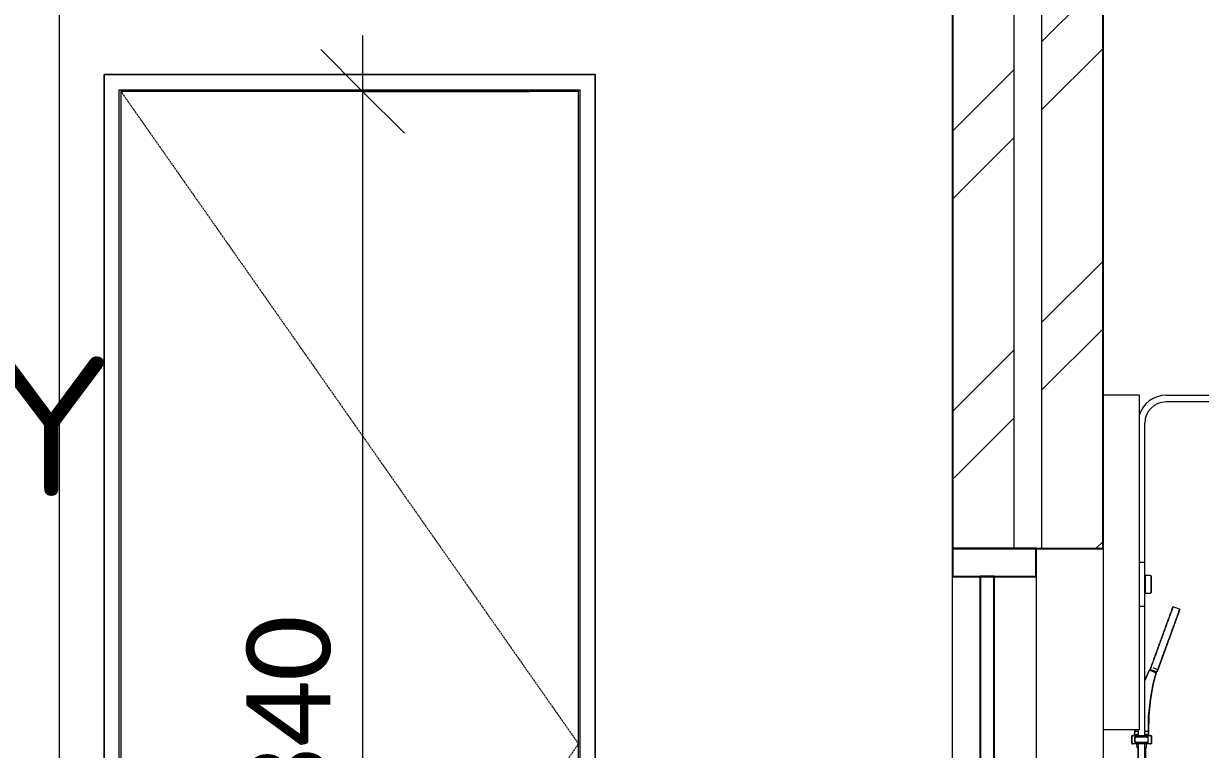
# Model space of a CAD drawing. Header units: millimetres. Extents: x 21069 to 43727, y 26435 to 40228.
# Drawn here: x 37646 to 39755, y 30055 to 31357 of the extents above; entities that cross this region are included whole.
import ezdxf

# ---------------------------------------------------------------- set-up
doc = ezdxf.new("R2010")
doc.units = ezdxf.units.MM
doc.linetypes.add('Dashed - Tight 0_18 Pen', pattern=[3.46, 1.2, -0.53, 1.2, -0.53])
for name, color, linetype, lineweight in [('A-ANNO-DIMS', 211, 'Continuous', 9), ('A-ANNO-DIMS-100', 211, 'Continuous', 9), ('A-DOOR', 31, 'Continuous', 9), ('A-DOOR-FRAM', 31, 'Continuous', 9), ('A-GLAZ', 151, 'Continuous', 9), ('A-WALL', 113, 'Continuous', 9), ('A-WALL-PATT', 111, 'Continuous', 25), ('G-ANNO-TEXT', 231, 'Continuous', 9), ('P-SANR-FIXT', 6, 'Continuous', 9)]:
    doc.layers.add(name, color=color, linetype=linetype, lineweight=lineweight)
doc.styles.add('Calibri', font='calibri.ttf', dxfattribs={"height": 150})
doc.styles.add('ISOCPEUR_2', font='ISOCPEUR.ttf', dxfattribs={"height": 250})
doc.dimstyles.new('1_5mm_Calibri_Orange_2', dxfattribs={"dimscale": 304.8, "dimtxt": 176.602264, "dimasz": 0.492126, "dimexe": 0.328084, "dimexo": 0.0625, "dimgap": 0, "dimtad": 1, "dimdec": 0, "dimzin": 0, "dimdsep": 46, "dimtxsty": 'Calibri', "dimblk1": 'OBLIQUE', "dimblk2": 'OBLIQUE', "dimsah": 1, "dimcen": 0.09, "dimdle": 0.328084, "dimazin": 0, "dimtfac": 1, "dimtdec": 4, "dimtix": 1, "dimtmove": 0, "dimatfit": 3, "dimfxl": 0.984252, "dimfxlon": 1, "dimtvp": 1, "dimtolj": 1, "dimtzin": 0, "dimarcsym": 2})
pattern_1 = [(45, (33535.3, 19353.85), (-251.447, 251.447), []), (45, (33535.3, 19734.85), (-251.447, 251.447), [])]

# ---------------------------------------------------------------- blocks, each defined once
blk = doc.blocks.new('FIXED MOULDING ON AND OFF - A0616-2008254-SECTION B-B')
at = {"layer": 'A-GLAZ', "lineweight": 25}
for p, q in [((39460.4, 30415), (39310.4, 30415)), ((39310.4, 30415), (39310.4, 30365)), ((39460.4, 30365), (39460.4, 30415)), ((39310.4, 30365), (39460.4, 30365)), ((39385.4, 30365), (39360.4, 30365)), ((39360.4, 30365), (39360.4, 29865)), ((39385.4, 29865), (39385.4, 30365)), ((39460.4, 29865), (39310.4, 29865)), ((39310.4, 29865), (39310.4, 29815)), ((39360.4, 29865), (39385.4, 29865)), ((39460.4, 29815), (39460.4, 29865)), ((39310.4, 29815), (39460.4, 29815))]:
    blk.add_line(p, q, dxfattribs=at)
at = {"layer": 'A-GLAZ'}
for p, q in [((39310.4, 29865), (39310.4, 30365)), ((39460.4, 30365), (39460.4, 29865))]:
    blk.add_line(p, q, dxfattribs=at)
blk = doc.blocks.new('Shower_Twin_Phoenix_NXQuil_FaceBased - Chrome _606-6500-00_-1739590-SECTION B-B')
at = {"layer": 'P-SANR-FIXT'}
for p, q in [((39693.4, 30690), (39979.4, 30690)), ((39979.4, 30678), (39693.4, 30678)), ((39655.4, 30391), (39655.4, 30640)), ((39645.4, 30391), (39655.4, 30391)), ((39655.4, 30390), (39645.4, 30390)), ((39654.9, 30391), (39654.9, 30390)), ((39655.4, 30312), (39655.4, 30390)), ((39656.5, 30366.9), (39655.4, 30368)), ((39665.5, 30366.9), (39656.5, 30366.9)), ((39656.5, 30335.1), (39656.5, 30366.9)), ((39655.4, 30334), (39656.5, 30335.1)), ((39656.5, 30335.1), (39665.5, 30335.1)), ((39645.4, 30312), (39655.4, 30312)), ((39655.4, 30311), (39645.4, 30311)), ((39654.9, 30312), (39654.9, 30311)), ((39655.4, 30080), (39655.4, 30311)), ((39717.6, 30306.7), (39706.3, 30310.8)), ((39717.1, 30303.9), (39678, 30196.4)), ((39716.8, 30303), (39678.3, 30197.4)), ((39716.8, 30303), (39714.9, 30297.7)), ((39717.1, 30303.9), (39715.2, 30298.6)), ((39716.8, 30303), (39715.8, 30303.3)), ((39666.9, 30203.6), (39663.5, 30197.6)), ((39680.2, 30202.6), (39678.3, 30197.4)), ((39663.5, 30197.5), (39655.4, 30178.5)), ((39655.4, 30178.5), (39663.5, 30197.5)), ((39663.5, 30197.5), (39655.4, 30178.5)), ((39655.4, 30178.5), (39663.5, 30197.5)), ((39663.5, 30197.6), (39664.4, 30197.2)), ((39663.5, 30197.6), (39664.4, 30197.2)), ((39674.4, 30192.5), (39664.4, 30197.2)), ((39664.4, 30197.1), (39674.4, 30192.6)), ((39665.3, 30198.1), (39676.6, 30194)), ((39670.5, 30201.9), (39677.8, 30198.5)), ((39674.4, 30192.5), (39675.3, 30192.1)), ((39674.4, 30192.5), (39675.3, 30192.1)), ((39675.3, 30192.1), (39678.7, 30198.1)), ((39676.4, 30194), (39675.3, 30192.1)), ((39678.7, 30198.1), (39676.9, 30194.9)), ((39677.4, 30197.7), (39678.3, 30197.4)), ((39678.7, 30198.1), (39677.8, 30198.5)), ((39679.9, 30201.8), (39678, 30196.4)), ((39678.7, 30198.1), (39678.6, 30198.2)), ((39632.8, 30080), (39632, 30079.2)), ((39632, 30079.2), (39632.8, 30080)), ((39632, 30079.2), (39632, 30065.8)), ((39632, 30079.2), (39633.5, 30079.2)), ((39632, 30079.2), (39632, 30065.8)), ((39632, 30065.8), (39632, 30079.2)), ((39633.5, 30080), (39632.8, 30080)), ((39633.5, 30080), (39665.5, 30080)), ((39665.5, 30079.2), (39633.5, 30079.2)), ((39637, 30081.8), (39637, 30081.7)), ((39637, 30081.7), (39643.4, 30081.7)), ((39637.7, 30090), (39637.1, 30084.5)), ((39637.4, 30087.8), (39637.7, 30090)), ((39637.7, 30090), (39637.5, 30087.8)), ((39637.5, 30087.8), (39637.7, 30090)), ((39638.3, 30078), (39637.5, 30077.2)), ((39637.5, 30077.2), (39638.3, 30078)), ((39637.5, 30077.2), (39637.5, 30067.8)), ((39637.5, 30077.2), (39640, 30077.2)), ((39637.5, 30067.8), (39637.5, 30077.2)), ((39638.3, 30087.8), (39643.4, 30087.8)), ((39640, 30078), (39638.3, 30078)), ((39640, 30078), (39638.3, 30078)), ((39639.6, 30080.7), (39642.8, 30080.7)), ((39640, 30078), (39659, 30078)), ((39659, 30077.2), (39640, 30077.2)), ((39642.7, 30081.7), (39640.1, 30081.7)), ((39642.7, 30081.7), (39640.1, 30081.7)), ((39643.4, 30090), (39643.4, 30080)), ((39655.4, 30087.8), (39660.7, 30087.8)), ((39655.4, 30081.7), (39662, 30081.7)), ((39656.1, 30080.7), (39659.3, 30080.7)), ((39658.8, 30081.7), (39656.2, 30081.7)), ((39658.8, 30081.7), (39656.2, 30081.7)), ((39660.7, 30078), (39659, 30078)), ((39660.7, 30078), (39659, 30078)), ((39659, 30077.2), (39661.5, 30077.2)), ((39661.5, 30077.2), (39660.7, 30078)), ((39660.7, 30078), (39661.5, 30077.2)), ((39661.5, 30067.8), (39661.5, 30077.2)), ((39661.5, 30067.8), (39661.5, 30077.2)), ((39662, 30081.7), (39662, 30081.8)), ((39666.2, 30080), (39665.5, 30080)), ((39665.5, 30079.2), (39667, 30079.2)), ((39667, 30079.2), (39666.2, 30080)), ((39666.2, 30080), (39667, 30079.2)), ((39667, 30065.8), (39667, 30079.2)), ((39667, 30065.8), (39667, 30079.2)), ((39667, 30079.2), (39667, 30065.8)), ((39633.5, 30065.8), (39632, 30065.8)), ((39632, 30065.8), (39632.8, 30065)), ((39632.8, 30065), (39632, 30065.8)), ((39632.8, 30065), (39633.5, 30065)), ((39633.5, 30065.8), (39665.5, 30065.8)), ((39665.5, 30065), (39633.5, 30065)), ((39637.5, 30067.8), (39638.3, 30067)), ((39640, 30067.8), (39637.5, 30067.8)), ((39638.3, 30067), (39637.5, 30067.8)), ((39638.3, 30067), (39640, 30067)), ((39638.3, 30067), (39640, 30067)), ((39640, 30067.8), (39659, 30067.8)), ((39659, 30067), (39640, 30067)), ((39640.5, 30065), (39640.8, 30058.5)), ((39640.8, 30058.5), (39643, 30058.5)), ((39642.8, 30058.5), (39642.8, 29587)), ((39643.4, 30065), (39643.4, 29511)), ((39655.4, 29511), (39655.4, 30065)), ((39655.9, 30058.5), (39658.1, 30058.5)), ((39656.8, 29406.1), (39656.8, 30058.5)), ((39658.1, 30058.5), (39658.5, 30065)), ((39661.5, 30067.8), (39659, 30067.8)), ((39659, 30067), (39660.7, 30067)), ((39659, 30067), (39660.7, 30067)), ((39660.7, 30067), (39661.5, 30067.8)), ((39661.5, 30067.8), (39660.7, 30067)), ((39667, 30065.8), (39665.5, 30065.8)), ((39665.5, 30065), (39666.2, 30065)), ((39666.2, 30065), (39667, 30065.8)), ((39667, 30065.8), (39666.2, 30065))]:
    blk.add_line(p, q, dxfattribs=at)
at = {"layer": 'P-SANR-FIXT', "flags": 128}
for points in [[(39665.5, 30366.9), (39665.5, 30366.9), (39665.6, 30366.9), (39665.6, 30366.9), (39665.7, 30366.9), (39665.7, 30366.9), (39665.7, 30366.9), (39665.8, 30366.9), (39665.8, 30366.9), (39665.9, 30366.9), (39665.9, 30366.9), (39665.9, 30366.8), (39666, 30366.8), (39666, 30366.8), (39666, 30366.8), (39666.1, 30366.8), (39666.1, 30366.7), (39666.1, 30366.7), (39666.2, 30366.7), (39666.2, 30366.7), (39666.2, 30366.6), (39666.2, 30366.6), (39666.3, 30366.6), (39666.3, 30366.5), (39666.3, 30366.5), (39666.3, 30366.5), (39666.4, 30366.4), (39666.4, 30366.4), (39666.4, 30366.4), (39666.4, 30366.3), (39666.4, 30366.3), (39666.4, 30366.3), (39666.5, 30366.2), (39666.5, 30366.2), (39666.5, 30366.2), (39666.5, 30366.1), (39666.5, 30366.1), (39666.5, 30366), (39666.5, 30366), (39666.5, 30366), (39666.5, 30365.9)], [(39666.5, 30336.1), (39666.5, 30336.1), (39666.5, 30336.1), (39666.5, 30336.2), (39666.5, 30336.2), (39666.5, 30336.4), (39666.5, 30336.5), (39666.5, 30336.6), (39666.5, 30336.8), (39666.5, 30337), (39666.5, 30337.2), (39666.5, 30337.5), (39666.5, 30337.7), (39666.5, 30338), (39666.5, 30338.3), (39666.5, 30338.7), (39666.5, 30339), (39666.5, 30339.4), (39666.5, 30339.8), (39666.5, 30340.2), (39666.5, 30340.6), (39666.5, 30341), (39666.5, 30341.5), (39666.5, 30341.9), (39666.5, 30342.4), (39666.5, 30342.9), (39666.5, 30343.4), (39666.5, 30344), (39666.5, 30344.5), (39666.5, 30345), (39666.5, 30345.6), (39666.5, 30346.1), (39666.5, 30346.7), (39666.5, 30347.3), (39666.5, 30347.9), (39666.5, 30348.5), (39666.5, 30349.1), (39666.5, 30349.6), (39666.5, 30350.2), (39666.5, 30350.8), (39666.5, 30351.4), (39666.5, 30352), (39666.5, 30352.6), (39666.5, 30353.2), (39666.5, 30353.8), (39666.5, 30354.4), (39666.5, 30355), (39666.5, 30355.5), (39666.5, 30356.1), (39666.5, 30356.7), (39666.5, 30357.2), (39666.5, 30357.8), (39666.5, 30358.3), (39666.5, 30358.8), (39666.5, 30359.3), (39666.5, 30359.8), (39666.5, 30360.3), (39666.5, 30360.7), (39666.5, 30361.2), (39666.5, 30361.6), (39666.5, 30362), (39666.5, 30362.4), (39666.5, 30362.8), (39666.5, 30363.1), (39666.5, 30363.5), (39666.5, 30363.8), (39666.5, 30364.1), (39666.5, 30364.4), (39666.5, 30364.6), (39666.5, 30364.9), (39666.5, 30365.1), (39666.5, 30365.3), (39666.5, 30365.4), (39666.5, 30365.6), (39666.5, 30365.7), (39666.5, 30365.8), (39666.5, 30365.9), (39666.5, 30365.9), (39666.5, 30365.9), (39666.5, 30365.9)], [(39666.5, 30365.9), (39666.5, 30365.9), (39666.5, 30365.9), (39666.5, 30365.8), (39666.5, 30365.8), (39666.5, 30365.6), (39666.5, 30365.5), (39666.5, 30365.4), (39666.5, 30365.2), (39666.5, 30365), (39666.5, 30364.8), (39666.5, 30364.5), (39666.5, 30364.3), (39666.5, 30364), (39666.5, 30363.7), (39666.5, 30363.3), (39666.5, 30363), (39666.5, 30362.6), (39666.5, 30362.2), (39666.5, 30361.8), (39666.5, 30361.4), (39666.5, 30361), (39666.5, 30360.5), (39666.5, 30360.1), (39666.5, 30359.6), (39666.5, 30359.1), (39666.5, 30358.6), (39666.5, 30358), (39666.5, 30357.5), (39666.5, 30357), (39666.5, 30356.4), (39666.5, 30355.9), (39666.5, 30355.3), (39666.5, 30354.7), (39666.5, 30354.1), (39666.5, 30353.5), (39666.5, 30352.9), (39666.5, 30352.4), (39666.5, 30351.8), (39666.5, 30351.2), (39666.5, 30350.6), (39666.5, 30350), (39666.5, 30349.4), (39666.5, 30348.8), (39666.5, 30348.2), (39666.5, 30347.6), (39666.5, 30347), (39666.5, 30346.5), (39666.5, 30345.9), (39666.5, 30345.3), (39666.5, 30344.8), (39666.5, 30344.2), (39666.5, 30343.7), (39666.5, 30343.2), (39666.5, 30342.7), (39666.5, 30342.2), (39666.5, 30341.7), (39666.5, 30341.3), (39666.5, 30340.8), (39666.5, 30340.4), (39666.5, 30340), (39666.5, 30339.6), (39666.5, 30339.2), (39666.5, 30338.9), (39666.5, 30338.5), (39666.5, 30338.2), (39666.5, 30337.9), (39666.5, 30337.6), (39666.5, 30337.4), (39666.5, 30337.1), (39666.5, 30336.9), (39666.5, 30336.7), (39666.5, 30336.6), (39666.5, 30336.4), (39666.5, 30336.3), (39666.5, 30336.2), (39666.5, 30336.1), (39666.5, 30336.1), (39666.5, 30336.1), (39666.5, 30336.1)], [(39666.5, 30336.1), (39666.5, 30336), (39666.5, 30336), (39666.5, 30335.9), (39666.5, 30335.9), (39666.5, 30335.9), (39666.5, 30335.8), (39666.5, 30335.8), (39666.5, 30335.7), (39666.4, 30335.7), (39666.4, 30335.7), (39666.4, 30335.6), (39666.4, 30335.6), (39666.4, 30335.6), (39666.3, 30335.5), (39666.3, 30335.5), (39666.3, 30335.5), (39666.3, 30335.4), (39666.3, 30335.4), (39666.2, 30335.4), (39666.2, 30335.3), (39666.2, 30335.3), (39666.1, 30335.3), (39666.1, 30335.3), (39666.1, 30335.2), (39666, 30335.2), (39666, 30335.2), (39666, 30335.2), (39665.9, 30335.2), (39665.9, 30335.1), (39665.9, 30335.1), (39665.8, 30335.1), (39665.8, 30335.1), (39665.8, 30335.1), (39665.7, 30335.1), (39665.7, 30335.1), (39665.6, 30335.1), (39665.6, 30335.1), (39665.6, 30335.1), (39665.5, 30335.1), (39665.5, 30335.1)], [(39705.7, 30310.5), (39705.7, 30310.5), (39705.6, 30310.4), (39705.5, 30310.1), (39705.4, 30309.8), (39705.3, 30309.4), (39705.1, 30308.9), (39704.9, 30308.4), (39704.6, 30307.7), (39704.4, 30306.9), (39704.1, 30306.1), (39703.7, 30305.2), (39703.4, 30304.2), (39703, 30303.1), (39702.6, 30302), (39702.1, 30300.8), (39701.7, 30299.5), (39701.2, 30298.1), (39700.6, 30296.7), (39700.1, 30295.1), (39699.5, 30293.6), (39698.9, 30291.9), (39698.3, 30290.2), (39697.7, 30288.5), (39697, 30286.7), (39696.3, 30284.8), (39695.6, 30282.9), (39694.9, 30281), (39694.2, 30279), (39693.5, 30276.9), (39692.7, 30274.9), (39691.9, 30272.8), (39691.2, 30270.6), (39690.4, 30268.5), (39689.6, 30266.3), (39688.8, 30264.1), (39688, 30261.9), (39687.2, 30259.7), (39686.4, 30257.5), (39685.5, 30255.2), (39684.7, 30253), (39683.9, 30250.8), (39683.1, 30248.5), (39682.3, 30246.3), (39681.5, 30244.1), (39680.7, 30241.9), (39679.9, 30239.7), (39679.1, 30237.6), (39678.4, 30235.5), (39677.6, 30233.4), (39676.9, 30231.4), (39676.1, 30229.3), (39675.4, 30227.4), (39674.7, 30225.4), (39674, 30223.5), (39673.4, 30221.7), (39672.7, 30219.9), (39672.1, 30218.2), (39671.5, 30216.5), (39670.9, 30214.9), (39670.3, 30213.4), (39669.8, 30211.9), (39669.3, 30210.5), (39668.8, 30209.2), (39668.3, 30207.9), (39667.9, 30206.7), (39667.5, 30205.6), (39667.1, 30204.6), (39666.8, 30203.6), (39666.4, 30202.7), (39666.2, 30201.9), (39665.9, 30201.2), (39665.7, 30200.6), (39665.5, 30200.1), (39665.3, 30199.6), (39665.2, 30199.3), (39665.1, 30199), (39665, 30198.8), (39665, 30198.7), (39665, 30198.7)], [(39666.9, 30204), (39667.3, 30205), (39667.7, 30206.1), (39668.1, 30207.2), (39668.5, 30208.5), (39669, 30209.8), (39669.5, 30211.1), (39670, 30212.6), (39670.6, 30214.1), (39671.2, 30215.7), (39671.7, 30217.3), (39672.4, 30219), (39673, 30220.7), (39673.7, 30222.6), (39674.3, 30224.4), (39675, 30226.3), (39675.7, 30228.3), (39676.5, 30230.3), (39677.2, 30232.3), (39678, 30234.4), (39678.7, 30236.5), (39679.5, 30238.6), (39680.3, 30240.7), (39681.1, 30242.9), (39681.9, 30245.1), (39682.7, 30247.3), (39683.5, 30249.5), (39684.3, 30251.8), (39685.1, 30254), (39685.9, 30256.3), (39686.7, 30258.5), (39687.5, 30260.7), (39688.4, 30262.9), (39689.2, 30265.1), (39690, 30267.3), (39690.7, 30269.5), (39691.5, 30271.6), (39692.3, 30273.7), (39693.1, 30275.8), (39693.8, 30277.9), (39694.5, 30279.9), (39695.3, 30281.9), (39696, 30283.8), (39696.6, 30285.7), (39697.3, 30287.5), (39698, 30289.3), (39698.6, 30291), (39699.2, 30292.7), (39699.8, 30294.3), (39700.3, 30295.8), (39700.9, 30297.3), (39701.4, 30298.7), (39701.9, 30300.1), (39702.3, 30301.3), (39702.8, 30302.5), (39703.2, 30303.6), (39703.6, 30304.7), (39703.9, 30305.6), (39704.2, 30306.5), (39704.5, 30307.3), (39704.8, 30308), (39705, 30308.6), (39705.2, 30309.2), (39705.3, 30309.6), (39705.5, 30310), (39705.6, 30310.2), (39705.6, 30310.4), (39705.7, 30310.5), (39705.7, 30310.5)], [(39705.7, 30310.5), (39705.7, 30310.5), (39705.7, 30310.6), (39705.7, 30310.6), (39705.7, 30310.6), (39705.7, 30310.6), (39705.7, 30310.6), (39705.7, 30310.7), (39705.8, 30310.7), (39705.8, 30310.7), (39705.8, 30310.7), (39705.8, 30310.7), (39705.8, 30310.7), (39705.8, 30310.7), (39705.8, 30310.8), (39705.9, 30310.8), (39705.9, 30310.8), (39705.9, 30310.8), (39705.9, 30310.8), (39705.9, 30310.8), (39705.9, 30310.8), (39706, 30310.8), (39706, 30310.8), (39706, 30310.8), (39706, 30310.8), (39706, 30310.8), (39706.1, 30310.9), (39706.1, 30310.9), (39706.1, 30310.9), (39706.1, 30310.9), (39706.1, 30310.9), (39706.2, 30310.9), (39706.2, 30310.9), (39706.2, 30310.9), (39706.2, 30310.9), (39706.2, 30310.9), (39706.3, 30310.8), (39706.3, 30310.8), (39706.3, 30310.8), (39706.3, 30310.8), (39706.3, 30310.8)], [(39677.2, 30194.3), (39677.2, 30194.3), (39677.3, 30194.4), (39677.3, 30194.7), (39677.5, 30195), (39677.6, 30195.4), (39677.8, 30195.9), (39678, 30196.4), (39678.2, 30197.1), (39678.5, 30197.8), (39678.8, 30198.7), (39679.1, 30199.6), (39679.5, 30200.6), (39679.9, 30201.7), (39680.3, 30202.8), (39680.8, 30204), (39681.2, 30205.3), (39681.7, 30206.7), (39682.2, 30208.1), (39682.8, 30209.6), (39683.4, 30211.2), (39684, 30212.9), (39684.6, 30214.5), (39685.2, 30216.3), (39685.9, 30218.1), (39686.6, 30220), (39687.2, 30221.9), (39688, 30223.8), (39688.7, 30225.8), (39689.4, 30227.8), (39690.2, 30229.9), (39690.9, 30232), (39691.7, 30234.1), (39692.5, 30236.3), (39693.3, 30238.5), (39694.1, 30240.7), (39694.9, 30242.9), (39695.7, 30245.1), (39696.5, 30247.3), (39697.3, 30249.6), (39698.1, 30251.8), (39699, 30254), (39699.8, 30256.3), (39700.6, 30258.5), (39701.4, 30260.7), (39702.2, 30262.9), (39703, 30265), (39703.7, 30267.2), (39704.5, 30269.3), (39705.3, 30271.4), (39706, 30273.4), (39706.8, 30275.5), (39707.5, 30277.4), (39708.2, 30279.4), (39708.9, 30281.2), (39709.5, 30283.1), (39710.2, 30284.9), (39710.8, 30286.6), (39711.4, 30288.3), (39712, 30289.9), (39712.6, 30291.4), (39713.1, 30292.9), (39713.6, 30294.3), (39714.1, 30295.6), (39714.6, 30296.9), (39715, 30298.1), (39715.4, 30299.2), (39715.8, 30300.2), (39716.1, 30301.2), (39716.4, 30302.1), (39716.7, 30302.9), (39717, 30303.6), (39717.2, 30304.2), (39717.4, 30304.7), (39717.6, 30305.2), (39717.7, 30305.5), (39717.8, 30305.8), (39717.9, 30306), (39717.9, 30306.1), (39717.9, 30306.1)], [(39716, 30300.8), (39715.6, 30299.8), (39715.2, 30298.7), (39714.8, 30297.5)], [(39717.9, 30306.1), (39717.9, 30306), (39717.8, 30305.9), (39717.8, 30305.7), (39717.6, 30305.4), (39717.5, 30305), (39717.3, 30304.5), (39717.1, 30303.9), (39716.9, 30303.2), (39716.6, 30302.5), (39716.3, 30301.7)], [(39717.6, 30306.7), (39717.6, 30306.7), (39717.6, 30306.7), (39717.7, 30306.7), (39717.7, 30306.7), (39717.7, 30306.7), (39717.7, 30306.7), (39717.7, 30306.7), (39717.7, 30306.6), (39717.8, 30306.6), (39717.8, 30306.6), (39717.8, 30306.6), (39717.8, 30306.6), (39717.8, 30306.6), (39717.8, 30306.6), (39717.8, 30306.5), (39717.8, 30306.5), (39717.9, 30306.5), (39717.9, 30306.5), (39717.9, 30306.5), (39717.9, 30306.5), (39717.9, 30306.4), (39717.9, 30306.4), (39717.9, 30306.4), (39717.9, 30306.4), (39717.9, 30306.4), (39717.9, 30306.3), (39717.9, 30306.3), (39717.9, 30306.3), (39717.9, 30306.3), (39717.9, 30306.3), (39717.9, 30306.2), (39717.9, 30306.2), (39717.9, 30306.2), (39717.9, 30306.2), (39717.9, 30306.2), (39717.9, 30306.1), (39717.9, 30306.1), (39717.9, 30306.1), (39717.9, 30306.1), (39717.9, 30306.1)], [(39665, 30198.7), (39665, 30198.8), (39665, 30198.9), (39665.1, 30199.1), (39665.2, 30199.4), (39665.4, 30199.8), (39665.6, 30200.3), (39665.8, 30200.9), (39666, 30201.5), (39666.3, 30202.3), (39666.6, 30203.1)], [(39680.1, 30202.3), (39679.7, 30201.1), (39679.3, 30200.1), (39679, 30199.2), (39678.7, 30198.3), (39678.4, 30197.5), (39678.1, 30196.8), (39677.9, 30196.2), (39677.7, 30195.6), (39677.5, 30195.2), (39677.4, 30194.8), (39677.3, 30194.5), (39677.2, 30194.4), (39677.2, 30194.3), (39677.2, 30194.3)], [(39661.8, 30084.5), (39662.2, 30115.1), (39665.4, 30145.8), (39670.2, 30172.8), (39675.4, 30192.1)], [(39675.4, 30192.1), (39670.2, 30172.8), (39665.4, 30145.8), (39662.2, 30115.1), (39661.8, 30084.5)], [(39661.9, 30083.5), (39662.1, 30113.8), (39665.3, 30145), (39670.1, 30172.5), (39675.4, 30192.1)], [(39675.4, 30192.1), (39670.1, 30172.5), (39665.3, 30145), (39662.1, 30113.8), (39661.9, 30083.5)], [(39663.5, 30197.5), (39663.5, 30197.5), (39663.6, 30197.4), (39663.8, 30197.4), (39664, 30197.3), (39664.2, 30197.2), (39664.4, 30197.1)], [(39664.4, 30197.1), (39664.2, 30197.2), (39664, 30197.3), (39663.8, 30197.4), (39663.6, 30197.4), (39663.5, 30197.5), (39663.5, 30197.5)], [(39665.3, 30198.1), (39665.3, 30198.1), (39665.2, 30198.1), (39665.2, 30198.1), (39665.2, 30198.1), (39665.2, 30198.1), (39665.2, 30198.1), (39665.2, 30198.1), (39665.1, 30198.1), (39665.1, 30198.2), (39665.1, 30198.2), (39665.1, 30198.2), (39665.1, 30198.2), (39665.1, 30198.2), (39665.1, 30198.2), (39665, 30198.2), (39665, 30198.3), (39665, 30198.3), (39665, 30198.3), (39665, 30198.3), (39665, 30198.3), (39665, 30198.3), (39665, 30198.4), (39665, 30198.4), (39665, 30198.4), (39665, 30198.4), (39665, 30198.4), (39665, 30198.5), (39665, 30198.5), (39664.9, 30198.5), (39664.9, 30198.5), (39664.9, 30198.5), (39664.9, 30198.6), (39665, 30198.6), (39665, 30198.6), (39665, 30198.6), (39665, 30198.6), (39665, 30198.7), (39665, 30198.7), (39665, 30198.7), (39665, 30198.7)], [(39674.4, 30192.6), (39674.7, 30192.4), (39674.9, 30192.4), (39675.1, 30192.3), (39675.2, 30192.2), (39675.3, 30192.2), (39675.4, 30192.1)], [(39675.4, 30192.1), (39675.3, 30192.2), (39675.2, 30192.2), (39675.1, 30192.3), (39674.9, 30192.4), (39674.7, 30192.4)], [(39677.2, 30194.3), (39677.2, 30194.2), (39677.2, 30194.2), (39677.2, 30194.2), (39677.2, 30194.2), (39677.2, 30194.2), (39677.1, 30194.2), (39677.1, 30194.1), (39677.1, 30194.1), (39677.1, 30194.1), (39677.1, 30194.1), (39677.1, 30194.1), (39677.1, 30194.1), (39677.1, 30194), (39677, 30194), (39677, 30194), (39677, 30194), (39677, 30194), (39677, 30194), (39677, 30194), (39676.9, 30194), (39676.9, 30194), (39676.9, 30194), (39676.9, 30194), (39676.9, 30193.9), (39676.8, 30193.9), (39676.8, 30193.9), (39676.8, 30193.9), (39676.8, 30193.9), (39676.8, 30193.9), (39676.7, 30193.9), (39676.7, 30193.9), (39676.7, 30193.9), (39676.7, 30193.9), (39676.7, 30193.9), (39676.6, 30193.9), (39676.6, 30193.9), (39676.6, 30193.9), (39676.6, 30194), (39676.6, 30194), (39676.6, 30194)], [(39637, 30081.7), (39637, 30081.8), (39637, 30082.2), (39637, 30082.8), (39637, 30083.5), (39637.1, 30084.5)], [(39637.4, 30087.8), (39637.6, 30087.8), (39637.8, 30087.8), (39638, 30087.8), (39638.3, 30087.8)], [(39639.6, 30080.7), (39639.6, 30080.7), (39639.6, 30080.8), (39639.6, 30080.8), (39639.6, 30080.9), (39639.6, 30080.9), (39639.6, 30080.9), (39639.6, 30081), (39639.6, 30081), (39639.6, 30081), (39639.6, 30081.1), (39639.5, 30081.1), (39639.5, 30081.1), (39639.5, 30081.2), (39639.5, 30081.2), (39639.5, 30081.3), (39639.4, 30081.3), (39639.4, 30081.3), (39639.4, 30081.3), (39639.4, 30081.4), (39639.3, 30081.4), (39639.3, 30081.4), (39639.3, 30081.5), (39639.2, 30081.5), (39639.2, 30081.5), (39639.2, 30081.5), (39639.1, 30081.5), (39639.1, 30081.6), (39639.1, 30081.6), (39639, 30081.6), (39639, 30081.6), (39639, 30081.6), (39638.9, 30081.6), (39638.9, 30081.6), (39638.9, 30081.7), (39638.8, 30081.7), (39638.8, 30081.7), (39638.7, 30081.7), (39638.7, 30081.7), (39638.7, 30081.7)], [(39660.2, 30081.7), (39660.2, 30081.7), (39660.2, 30081.7), (39660.1, 30081.7), (39660.1, 30081.7), (39660, 30081.7), (39660, 30081.6), (39660, 30081.6), (39659.9, 30081.6), (39659.9, 30081.6), (39659.9, 30081.6), (39659.8, 30081.6), (39659.8, 30081.6), (39659.8, 30081.5), (39659.7, 30081.5), (39659.7, 30081.5), (39659.7, 30081.5), (39659.6, 30081.4), (39659.6, 30081.4), (39659.6, 30081.4), (39659.5, 30081.4), (39659.5, 30081.3), (39659.5, 30081.3), (39659.5, 30081.3), (39659.4, 30081.2), (39659.4, 30081.2), (39659.4, 30081.2), (39659.4, 30081.1), (39659.4, 30081.1), (39659.4, 30081.1), (39659.3, 30081), (39659.3, 30081), (39659.3, 30080.9), (39659.3, 30080.9), (39659.3, 30080.9), (39659.3, 30080.8), (39659.3, 30080.8), (39659.3, 30080.7), (39659.3, 30080.7), (39659.3, 30080.7)], [(39661.6, 30086.7), (39661.6, 30085.9), (39661.7, 30085.2), (39661.8, 30084.5)]]:
    blk.add_lwpolyline(points, dxfattribs=at)
at = {"layer": 'P-SANR-FIXT'}
for centre, radius, start, end in [((39693.4, 30640), 50, 90, 164.1102), ((39693.4, 30640), 38, 90, 180), ((39907.3, 30071.3), 270.4, 176.5084, 176.7397), ((39891.8, 30095), 230.4, 181.7887, 182.0597)]:
    blk.add_arc(centre, radius, start, end, dxfattribs=at)
for points, knots in [([(39637.1, 30084.5), (39637.1, 30084.6), (39637.1, 30084.8), (39637.1, 30085), (39637.2, 30085.2), (39637.2, 30085.4), (39637.2, 30085.5), (39637.3, 30085.7), (39637.3, 30085.9), (39637.3, 30086.1), (39637.3, 30086.4), (39637.3, 30086.6), (39637.4, 30086.7)], [-1, -1, -1, -1, -0.833333, -0.75, -0.666667, -0.583333, -0.5, -0.416667, -0.333333, -0.25, -0.166667, 0, 0, 0, 0]), ([(39661.8, 30084.5), (39661.8, 30084), (39661.9, 30083.1), (39661.9, 30082), (39662, 30081.7), (39662, 30081.7)], [-1, -1, -1, -1, -0.7, -0.4, 0, 0, 0, 0])]:
    blk.add_open_spline(points, degree=3, knots=knots, dxfattribs=at)
blk.add_open_spline([(39660.7, 30087.8), (39660.8, 30087.8), (39660.9, 30087.8), (39661.2, 30087.8), (39661.4, 30087.8), (39661.5, 30087.8), (39661.5, 30087.8)], degree=3, dxfattribs=at)
blk = doc.blocks.new('Single - Timber Frame  - 820x2400-2604838-SECTION B-B')
at = {"layer": 'A-DOOR', "linetype": 'Dashed - Tight 0_18 Pen'}
for p, q in [((37820.4, 31235), (38640.4, 30065)), ((38640.4, 30065), (37820.4, 28890))]:
    blk.add_line(p, q, dxfattribs=at)
at = {"layer": 'A-DOOR'}
for p, q in [((38640.4, 31235), (37820.4, 31235)), ((37820.4, 31235), (37820.4, 28895)), ((38640.4, 28895), (38640.4, 31235))]:
    blk.add_line(p, q, dxfattribs=at)
at = {"layer": 'A-DOOR-FRAM'}
for p, q in [((38670.4, 31265), (37790.4, 31265)), ((37790.4, 31265), (37790.4, 28890)), ((38670.4, 28890), (38670.4, 31265)), ((37817.4, 28890), (37817.4, 31238)), ((37817.4, 31238), (38643.4, 31238)), ((38643.4, 28890), (38643.4, 31238))]:
    blk.add_line(p, q, dxfattribs=at)
blk = doc.blocks.new('Gas instantaneous hws - Type 1-1979205-SECTION B-B')
at = {"layer": 'P-SANR-FIXT'}
for p, q in [((39645.4, 30690), (39580.4, 30690)), ((39645.4, 30690), (39645.4, 30090)), ((39645.4, 30090), (39580.4, 30090))]:
    blk.add_line(p, q, dxfattribs=at)
blk = doc.blocks.new('DIMBLOCK14-SECTION B-B')
at = {"layer": 'A-ANNO-DIMS-100'}
for p, q in [((38253.4, 31335), (38253.4, 28795)), ((38253.4, 31235), (38178.4, 31310)), ((38253.4, 31235), (38153.4, 31235)), ((38253.4, 31235), (38328.4, 31160)), ((38253.4, 31235), (38553.4, 31235)), ((38253.4, 28895), (38178.4, 28970)), ((38253.4, 28895), (38153.4, 28895)), ((38253.4, 28895), (38328.4, 28820)), ((38253.4, 28895), (38553.4, 28895))]:
    blk.add_line(p, q, dxfattribs=at)
at = {"layer": 'A-ANNO-DIMS-100', "color": 0, "insert": (38045.5, 29821.8), "char_height": 150, "width": 583.656, "attachment_point": 1, "rotation": 90, "line_spacing_factor": 1.158048, "style": 'Calibri'}
blk.add_mtext('2340', dxfattribs=at)
blk = doc.blocks.new('_Oblique')
at = {"color": 0, "linetype": 'ByBlock', "lineweight": -2}
blk.add_line((-0.5, -0.5), (0.5, 0.5), dxfattribs=at)

msp = doc.modelspace()

# ---------------------------------------------------------------- hatches: boundary and pattern name
at = {"layer": 'A-WALL-PATT', "lineweight": 9}
h = msp.add_hatch(dxfattribs=at)
h.set_pattern_fill('FP_1', color=256, style=0, pattern_type=2)
h.set_pattern_definition(pattern_1)
h.paths.add_polyline_path([(39420.4, 28890), (39420.4, 29815), (39310.4, 29815), (39310.4, 28890), (39337.4, 28890)])
h.paths.add_polyline_path([(39420.4, 30415), (39420.4, 31890), (39310.4, 31890), (39310.4, 30415)])
h = msp.add_hatch(dxfattribs=at)
h.set_pattern_fill('FP_1', color=256, style=0, pattern_type=2)
h.set_pattern_definition(pattern_1)
h.paths.add_polyline_path([(39471.2, 28804), (39580.4, 28804), (39580.4, 29815), (39470.4, 29815), (39470.4, 28804)])
h.paths.add_polyline_path([(39471.2, 30415), (39580.4, 30415), (39580.4, 31890), (39470.4, 31890), (39470.4, 30415)])

# ---------------------------------------------------------------- linework, layer by layer
at = {"layer": 'A-WALL'}
for p, q in [((39470.4, 36232.9), (39470.4, 30415)), ((39420.4, 32110), (39420.4, 30415)), ((37710.4, 28890), (37710.4, 31890)), ((37790.4, 28890), (37790.4, 31265)), ((37790.4, 31265), (38670.4, 31265)), ((38670.4, 31265), (38670.4, 28890)), ((39580.4, 30415), (39580.4, 29815))]:
    msp.add_line(p, q, dxfattribs=at)
at = {"layer": 'A-WALL', "lineweight": 25}
for p, q in [((39580.4, 30415), (39580.4, 36232.9)), ((39310.4, 31890), (39310.4, 30415)), ((39310.4, 30415), (39580.4, 30415))]:
    msp.add_line(p, q, dxfattribs=at)

# ---------------------------------------------------------------- block references
at = {"layer": 'A-DOOR'}
msp.add_blockref('Single - Timber Frame  - 820x2400-2604838-SECTION B-B', (0, 0), dxfattribs=at)
at = {"layer": 'A-GLAZ'}
msp.add_blockref('FIXED MOULDING ON AND OFF - A0616-2008254-SECTION B-B', (0, 0), dxfattribs=at)
at = {"layer": 'P-SANR-FIXT'}
for name in ['Shower_Twin_Phoenix_NXQuil_FaceBased - Chrome _606-6500-00_-1739590-SECTION B-B', 'Gas instantaneous hws - Type 1-1979205-SECTION B-B']:
    msp.add_blockref(name, (0, 0), dxfattribs=at)

# ---------------------------------------------------------------- texts
at = {"layer": 'G-ANNO-TEXT', "color": 7, "insert": (36533.6, 30759.6), "char_height": 250, "width": 1507.172, "attachment_point": 1, "style": 'ISOCPEUR_2'}
msp.add_mtext('PANTRY', dxfattribs=at)

# ---------------------------------------------------------------- dimensions: what is measured, and where the dimension line sits
at = {"layer": 'A-ANNO-DIMS'}
dim = msp.add_linear_dim(base=(38253.4, 28895), p1=(38553.4, 31235), p2=(38553.4, 28895), angle=90, dimstyle='1_5mm_Calibri_Orange_2', override={"dimpost": '<>', "dimfxl": 2340}, dxfattribs=at)
dim.commit()
dim.dimension.update_dxf_attribs({"geometry": 'DIMBLOCK14-SECTION B-B', "text_midpoint": (38176.6, 30065)})

doc.saveas('drawing.dxf')
